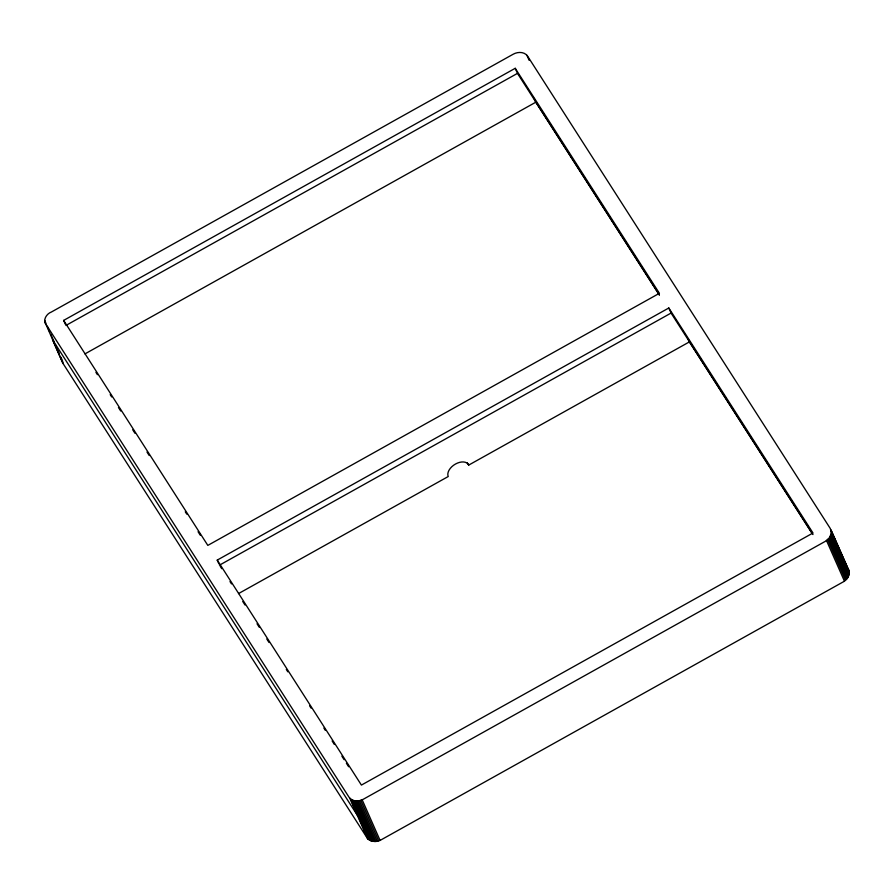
<?xml version="1.0" encoding="UTF-8"?>
<svg xmlns="http://www.w3.org/2000/svg" width="894" height="894" viewBox="0 0 894 894"><rect width="100%" height="100%" fill="white"/><g stroke="black" fill="none" stroke-linecap="round" stroke-linejoin="round"><path stroke-width="1.34" d="M831.364 532.969L830.325 528.577L527.594 56.143C524.432 51.528 517.615 51.662 513.167 54.232L51.349 312.04C46.488 313.738 42.342 320.354 46.32 324.813L349.051 797.247C352.214 801.862 359.03 801.728 363.478 799.158L825.296 541.351L829.531 537.652L831.364 532.969L849.289 573.602L847.456 578.284L844.45 581.212L380.084 840.416L375.893 841.5L371.837 841.209L367.657 838.773L62.993 363.433L52.545 339.731L357.198 815.06M849.289 573.602L848.775 570.216L830.85 529.572M63.653 320.398L515.223 68.302L659.403 293.299L207.821 545.396L63.653 320.398L65.329 324.198M65.888 325.472L517.47 73.375L515.223 68.302M84.941 353.901L535.797 102.207L534.109 98.396M217.242 560.091L668.813 307.994L812.992 532.992L361.411 785.088L217.242 560.091L218.918 563.902M219.477 565.164L671.059 313.068L668.813 307.994M238.53 593.582L448.229 476.524A11.756 7.353 -32.7 0 1 455.482 464.031A11.756 7.353 -32.7 0 1 468.713 465.092L689.386 341.899L688.257 339.362M847.266 567.858L848.775 570.216M517.47 73.375L659.392 294.864M671.059 313.068L812.981 534.556M535.797 102.207L659.314 294.975M689.386 341.899L812.154 533.494M467.227 462.768L468.713 465.092M95.926 372.351L97.424 374.687M110.197 394.612L111.694 396.958M118.455 407.508L120.712 411.017M132.725 429.768L134.972 433.288M146.985 452.04L149.242 455.549M185.281 511.804L186.79 514.151M198.055 531.729L200.301 535.238M220.226 566.338L221.734 568.685M229.993 581.569L231.49 583.916M242.755 601.494L245.012 605.014M257.025 623.766L259.282 627.275M266.792 638.998L269.038 642.507M286.315 669.461L287.812 671.807M309.592 705.791L311.09 708.137M323.863 728.062L325.36 730.398M332.121 740.947L334.367 744.467M341.877 756.179L344.134 759.699M346.38 763.219L348.638 766.728M831.208 530.656L849.121 571.288M831.375 531.796L849.3 572.428M831.174 534.165L849.099 574.797M830.794 535.361L848.719 575.993M830.247 536.523L848.171 577.155M829.531 537.652L847.456 578.284M828.66 538.713L846.584 579.346M827.654 539.697L845.579 580.329M826.525 540.579L844.45 581.212M526.901 55.227L529.136 60.311M362.171 799.806L380.084 840.416M360.807 800.32L378.71 840.93M359.399 800.678L377.313 841.288M357.991 800.89L375.893 841.5M356.583 800.946L374.497 841.556M355.22 800.845L373.133 841.455M353.923 800.599L371.837 841.209M352.705 800.186L370.608 840.807M351.588 799.638L369.501 840.259M350.593 798.957L368.507 839.578M349.744 798.152L367.657 838.773M44.7 320.432L45.817 322.98M47.505 326.779L49.74 331.864M50.857 334.401L54.221 342.022M55.339 344.559L57.015 348.369M58.144 350.906L59.261 353.454M60.937 357.265L62.055 359.801M44.778 321.65L62.993 363.433M62.625 361.064L62.692 362.282"/></g></svg>
